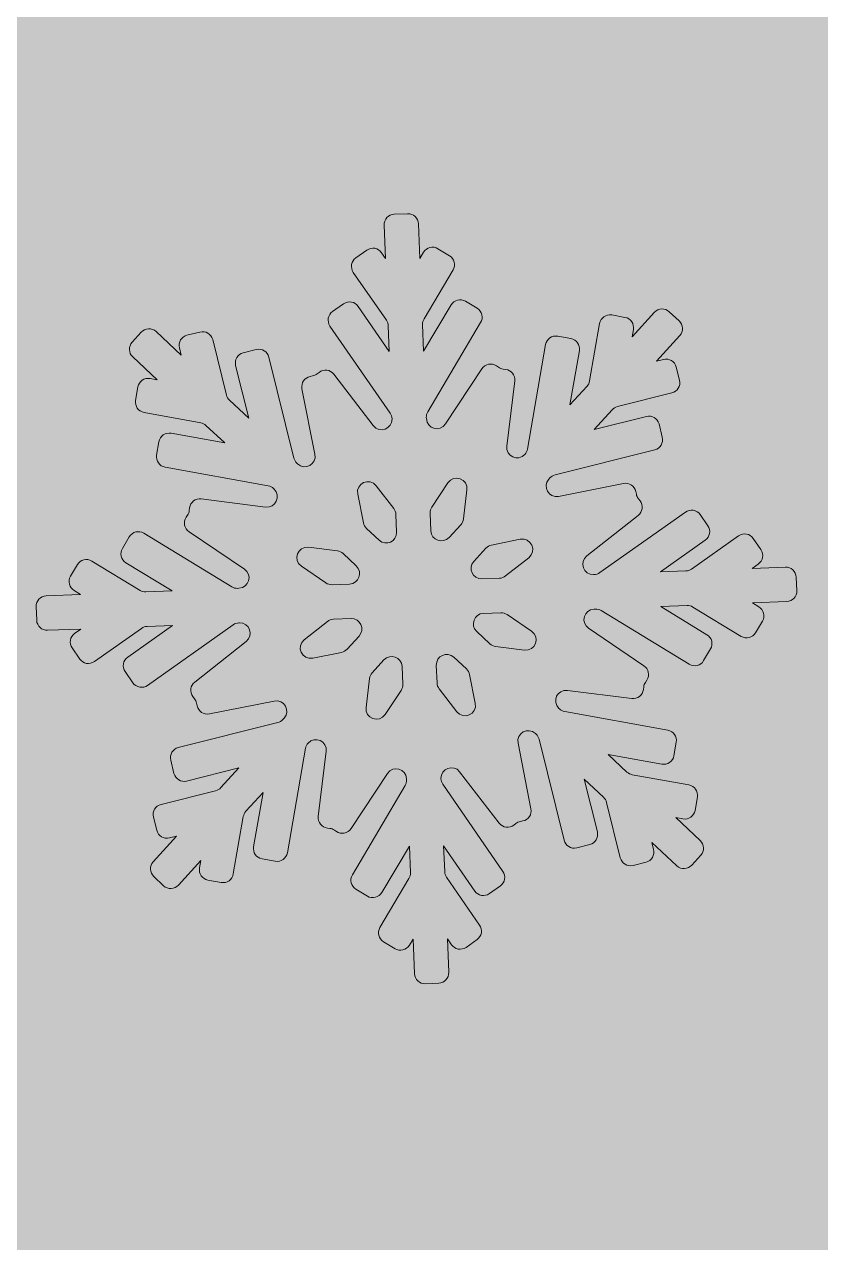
# Model space of a CAD drawing. Header units: millimetres. Extents: x 27 to 196, y -118 to -21.
# Drawn here: x 171.92 to 182.82, y -72.71 to -56.04 of the extents above; entities that cross this region are included whole.
import ezdxf

# ---------------------------------------------------------------- set-up
doc = ezdxf.new("R2010")
doc.units = ezdxf.units.MM
doc.header["$MEASUREMENT"] = 0
doc.layers.add('engraving', color=7, linetype='Continuous')
doc.layers.add('Layer 1', color=7, linetype='Continuous')

msp = doc.modelspace()

# ---------------------------------------------------------------- hatches: boundary and pattern name
at = {"layer": 'Layer 1'}
h = msp.add_hatch(color=2, dxfattribs=at)
h.dxf.hatch_style = 2
edge = h.paths.add_edge_path()
edge.add_spline(control_points=[(177.252, -88.497), (180.383, -85.287), (182.791, -81.667), (184.475, -77.633), (186.158, -73.601), (187.04, -69.511), (187.118, -65.36), (187.195, -61.211), (186.473, -57.139), (184.946, -53.146), (183.419, -49.152), (181.088, -45.59), (177.957, -42.458), (175.295, -39.718), (172.144, -37.448), (168.502, -35.646), (164.862, -33.846), (161.162, -32.945), (157.405, -32.945), (157.405, -32.945), (156.589, -32.945), (156.589, -32.945), (155.913, -32.496), (155.121, -32.21), (154.269, -32.145), (155.774, -31.03), (156.754, -29.246), (156.754, -27.23), (156.754, -23.849), (154.013, -21.109), (150.633, -21.109), (147.252, -21.109), (144.512, -23.849), (144.512, -27.23), (144.512, -29.246), (145.492, -31.03), (146.997, -32.145), (146.145, -32.21), (145.352, -32.496), (144.676, -32.945), (144.676, -32.945), (125.106, -32.945), (125.106, -32.945), (125.106, -32.945), (125.106, -118.094), (125.106, -118.094), (125.106, -118.094), (149.77, -118.094), (149.77, -118.094), (149.77, -118.094), (149.77, -99.772), (149.77, -99.772), (149.77, -99.225), (149.77, -98.559), (149.77, -97.776), (149.77, -96.994), (149.906, -96.406), (150.181, -96.014), (150.455, -95.622), (150.945, -95.584), (151.65, -95.896), (152.354, -96.21), (153.429, -97.149), (154.879, -98.715), (156.327, -100.282), (158.206, -102.611), (160.517, -105.704), (162.825, -108.797), (165.743, -112.926), (169.267, -118.094), (169.267, -118.094), (195.809, -118.094), (195.809, -118.094), (195.809, -118.094), (177.252, -88.497), (177.252, -88.497)], knot_values=[0, 0, 0, 0, 1, 1, 1, 2, 2, 2, 3, 3, 3, 4, 4, 4, 5, 5, 5, 6, 6, 6, 7, 7, 7, 8, 8, 8, 9, 9, 9, 10, 10, 10, 11, 11, 11, 12, 12, 12, 13, 13, 13, 14, 14, 14, 15, 15, 15, 16, 16, 16, 17, 17, 17, 18, 18, 18, 19, 19, 19, 20, 20, 20, 21, 21, 21, 22, 22, 22, 23, 23, 23, 24, 24, 24, 25, 25, 25, 25], degree=3, periodic=1)
edge = h.paths.add_edge_path()
edge.add_spline(control_points=[(146.825, -27.23), (146.825, -25.13), (148.533, -23.422), (150.633, -23.422), (152.732, -23.422), (154.44, -25.13), (154.44, -27.23), (154.44, -29.329), (152.732, -31.037), (150.633, -31.037), (148.533, -31.037), (146.825, -29.329), (146.825, -27.23)], knot_values=[0, 0, 0, 0, 1, 1, 1, 2, 2, 2, 3, 3, 3, 4, 4, 4, 4], degree=3, periodic=1)
edge = h.paths.add_edge_path()
edge.add_spline(control_points=[(160.928, -70.117), (159.36, -71.722), (157.443, -72.524), (155.173, -72.524), (155.173, -72.524), (149.535, -72.524), (149.535, -72.524), (149.535, -72.524), (149.535, -56.199), (149.535, -56.199), (149.535, -56.199), (155.173, -56.199), (155.173, -56.199), (157.443, -56.199), (159.36, -56.983), (160.928, -58.548), (162.493, -60.115), (163.277, -62.033), (163.277, -64.303), (163.277, -66.575), (162.493, -68.513), (160.928, -70.117)], knot_values=[0, 0, 0, 0, 1, 1, 1, 2, 2, 2, 3, 3, 3, 4, 4, 4, 5, 5, 5, 6, 6, 6, 7, 7, 7, 7], degree=3, periodic=1)

# ---------------------------------------------------------------- linework, layer by layer
at = {"layer": 'engraving', "lineweight": 0}
for points, knots in [([(182.487, -63.601), (182.484, -63.523), (182.418, -63.461), (182.339, -63.464), (182.339, -63.464), (181.884, -63.482), (181.884, -63.482), (181.884, -63.482), (181.968, -63.422), (181.968, -63.422), (182.032, -63.377), (182.048, -63.289), (182.003, -63.224), (182.003, -63.224), (181.898, -63.071), (181.898, -63.071), (181.852, -63.006), (181.763, -62.99), (181.698, -63.036), (181.698, -63.036), (181.053, -63.491), (181.053, -63.491), (181.031, -63.507), (181.004, -63.516), (180.976, -63.517), (180.976, -63.517), (180.628, -63.531), (180.628, -63.531), (180.628, -63.531), (181.242, -63.097), (181.242, -63.097), (181.306, -63.052), (181.321, -62.964), (181.277, -62.899), (181.277, -62.899), (181.171, -62.746), (181.171, -62.746), (181.126, -62.681), (181.036, -62.665), (180.971, -62.711), (180.971, -62.711), (179.798, -63.54), (179.798, -63.54), (179.775, -63.556), (179.748, -63.565), (179.721, -63.566), (179.721, -63.566), (179.714, -63.566), (179.714, -63.566), (179.576, -63.571), (179.511, -63.397), (179.62, -63.311), (179.62, -63.311), (180.324, -62.757), (180.324, -62.757), (180.385, -62.708), (180.396, -62.619), (180.349, -62.557), (180.349, -62.557), (180.326, -62.528), (180.326, -62.528), (180.312, -62.51), (180.303, -62.49), (180.299, -62.468), (180.299, -62.468), (180.292, -62.432), (180.292, -62.432), (180.277, -62.355), (180.201, -62.305), (180.124, -62.32), (180.124, -62.32), (179.235, -62.497), (179.235, -62.497), (179.1, -62.524), (179.009, -62.363), (179.102, -62.261), (179.102, -62.261), (179.116, -62.244), (179.116, -62.244), (179.135, -62.224), (179.16, -62.209), (179.187, -62.202), (179.187, -62.202), (180.55, -61.86), (180.55, -61.86), (180.626, -61.841), (180.673, -61.764), (180.654, -61.687), (180.654, -61.687), (180.609, -61.506), (180.609, -61.506), (180.59, -61.429), (180.512, -61.383), (180.436, -61.402), (180.436, -61.402), (179.722, -61.581), (179.722, -61.581), (179.722, -61.581), (179.968, -61.312), (179.968, -61.312), (179.987, -61.291), (180.011, -61.276), (180.039, -61.269), (180.039, -61.269), (180.785, -61.082), (180.785, -61.082), (180.862, -61.063), (180.908, -60.985), (180.889, -60.909), (180.889, -60.909), (180.844, -60.728), (180.844, -60.728), (180.825, -60.651), (180.748, -60.604), (180.671, -60.624), (180.671, -60.624), (180.573, -60.648), (180.573, -60.648), (180.573, -60.648), (180.893, -60.297), (180.893, -60.297), (180.946, -60.24), (180.943, -60.15), (180.886, -60.097), (180.886, -60.097), (180.75, -59.97), (180.75, -59.97), (180.692, -59.916), (180.601, -59.919), (180.547, -59.978), (180.547, -59.978), (180.241, -60.313), (180.241, -60.313), (180.241, -60.313), (180.259, -60.213), (180.259, -60.213), (180.272, -60.136), (180.221, -60.062), (180.143, -60.048), (180.143, -60.048), (179.962, -60.015), (179.962, -60.015), (179.884, -60.001), (179.81, -60.053), (179.796, -60.131), (179.796, -60.131), (179.659, -60.917), (179.659, -60.917), (179.655, -60.944), (179.643, -60.969), (179.624, -60.989), (179.624, -60.989), (179.39, -61.246), (179.39, -61.246), (179.39, -61.246), (179.519, -60.503), (179.519, -60.503), (179.533, -60.425), (179.481, -60.352), (179.404, -60.338), (179.404, -60.338), (179.223, -60.305), (179.223, -60.305), (179.145, -60.291), (179.07, -60.343), (179.057, -60.421), (179.057, -60.421), (178.808, -61.85), (178.808, -61.85), (178.803, -61.877), (178.791, -61.902), (178.773, -61.922), (178.773, -61.922), (178.773, -61.922), (178.773, -61.922), (178.679, -62.025), (178.509, -61.947), (178.525, -61.808), (178.525, -61.808), (178.634, -60.918), (178.634, -60.918), (178.643, -60.84), (178.588, -60.769), (178.51, -60.759), (178.51, -60.759), (178.476, -60.755), (178.476, -60.755), (178.453, -60.752), (178.432, -60.744), (178.413, -60.731), (178.413, -60.731), (178.385, -60.712), (178.385, -60.712), (178.319, -60.667), (178.23, -60.685), (178.186, -60.752), (178.186, -60.752), (177.687, -61.506), (177.687, -61.506), (177.61, -61.622), (177.431, -61.572), (177.425, -61.433), (177.425, -61.433), (177.424, -61.418), (177.424, -61.418), (177.423, -61.39), (177.43, -61.363), (177.444, -61.339), (177.444, -61.339), (178.168, -60.119), (178.168, -60.119), (178.208, -60.052), (178.186, -59.965), (178.119, -59.924), (178.119, -59.924), (177.961, -59.828), (177.961, -59.828), (177.893, -59.787), (177.805, -59.809), (177.764, -59.877), (177.764, -59.877), (177.388, -60.512), (177.388, -60.512), (177.388, -60.512), (177.373, -60.147), (177.373, -60.147), (177.372, -60.119), (177.379, -60.092), (177.393, -60.068), (177.393, -60.068), (177.79, -59.399), (177.79, -59.399), (177.83, -59.332), (177.808, -59.245), (177.741, -59.204), (177.741, -59.204), (177.583, -59.108), (177.583, -59.108), (177.516, -59.067), (177.427, -59.089), (177.386, -59.157), (177.386, -59.157), (177.336, -59.241), (177.336, -59.241), (177.336, -59.241), (177.317, -58.767), (177.317, -58.767), (177.314, -58.689), (177.247, -58.627), (177.169, -58.63), (177.169, -58.63), (176.985, -58.637), (176.985, -58.637), (176.906, -58.64), (176.845, -58.707), (176.848, -58.786), (176.848, -58.786), (176.867, -59.243), (176.867, -59.243), (176.867, -59.243), (176.811, -59.163), (176.811, -59.163), (176.766, -59.097), (176.676, -59.081), (176.611, -59.127), (176.611, -59.127), (176.46, -59.234), (176.46, -59.234), (176.396, -59.279), (176.381, -59.367), (176.425, -59.432), (176.425, -59.432), (176.879, -60.087), (176.879, -60.087), (176.894, -60.11), (176.903, -60.136), (176.904, -60.163), (176.904, -60.163), (176.918, -60.514), (176.918, -60.514), (176.918, -60.514), (176.492, -59.897), (176.492, -59.897), (176.447, -59.832), (176.357, -59.816), (176.292, -59.862), (176.292, -59.862), (176.141, -59.968), (176.141, -59.968), (176.077, -60.013), (176.062, -60.102), (176.106, -60.166), (176.106, -60.166), (176.93, -61.358), (176.93, -61.358), (176.945, -61.38), (176.954, -61.407), (176.955, -61.434), (176.955, -61.434), (176.955, -61.436), (176.955, -61.436), (176.961, -61.575), (176.784, -61.639), (176.699, -61.529), (176.699, -61.529), (176.158, -60.825), (176.158, -60.825), (176.109, -60.762), (176.019, -60.751), (175.956, -60.8), (175.956, -60.8), (175.929, -60.821), (175.929, -60.821), (175.912, -60.835), (175.891, -60.845), (175.869, -60.849), (175.869, -60.849), (175.835, -60.856), (175.835, -60.856), (175.758, -60.871), (175.708, -60.946), (175.723, -61.024), (175.723, -61.024), (175.9, -61.92), (175.9, -61.92), (175.927, -62.056), (175.763, -62.147), (175.662, -62.052), (175.662, -62.052), (175.653, -62.044), (175.653, -62.044), (175.633, -62.025), (175.619, -62.001), (175.612, -61.974), (175.612, -61.974), (175.27, -60.592), (175.27, -60.592), (175.251, -60.515), (175.174, -60.469), (175.097, -60.488), (175.097, -60.488), (174.919, -60.533), (174.919, -60.533), (174.842, -60.552), (174.796, -60.629), (174.815, -60.705), (174.815, -60.705), (174.994, -61.427), (174.994, -61.427), (174.994, -61.427), (174.729, -61.18), (174.729, -61.18), (174.709, -61.161), (174.695, -61.137), (174.688, -61.11), (174.688, -61.11), (174.501, -60.352), (174.501, -60.352), (174.482, -60.275), (174.404, -60.228), (174.327, -60.248), (174.327, -60.248), (174.149, -60.292), (174.149, -60.292), (174.073, -60.311), (174.026, -60.389), (174.045, -60.465), (174.045, -60.465), (174.069, -60.563), (174.069, -60.563), (174.069, -60.563), (173.726, -60.242), (173.726, -60.242), (173.668, -60.188), (173.577, -60.192), (173.523, -60.25), (173.523, -60.25), (173.398, -60.387), (173.398, -60.387), (173.346, -60.445), (173.349, -60.534), (173.406, -60.588), (173.406, -60.588), (173.742, -60.902), (173.742, -60.902), (173.742, -60.902), (173.644, -60.884), (173.644, -60.884), (173.566, -60.87), (173.491, -60.922), (173.478, -61), (173.478, -61), (173.446, -61.184), (173.446, -61.184), (173.432, -61.261), (173.484, -61.335), (173.561, -61.349), (173.561, -61.349), (174.337, -61.489), (174.337, -61.489), (174.364, -61.494), (174.389, -61.507), (174.409, -61.525), (174.409, -61.525), (174.666, -61.766), (174.666, -61.766), (174.666, -61.766), (173.932, -61.633), (173.932, -61.633), (173.854, -61.619), (173.78, -61.671), (173.766, -61.749), (173.766, -61.749), (173.734, -61.933), (173.734, -61.933), (173.721, -62.01), (173.772, -62.084), (173.849, -62.098), (173.849, -62.098), (175.261, -62.353), (175.261, -62.353), (175.288, -62.358), (175.313, -62.371), (175.333, -62.389), (175.333, -62.389), (175.34, -62.396), (175.34, -62.396), (175.441, -62.49), (175.362, -62.659), (175.225, -62.642), (175.225, -62.642), (174.345, -62.53), (174.345, -62.53), (174.266, -62.52), (174.195, -62.576), (174.185, -62.655), (174.185, -62.655), (174.181, -62.691), (174.181, -62.691), (174.178, -62.713), (174.17, -62.734), (174.158, -62.752), (174.158, -62.752), (174.138, -62.782), (174.138, -62.782), (174.095, -62.848), (174.112, -62.936), (174.177, -62.98), (174.177, -62.98), (174.935, -63.493), (174.935, -63.493), (175.049, -63.571), (174.998, -63.749), (174.86, -63.754), (174.86, -63.754), (174.842, -63.755), (174.842, -63.755), (174.814, -63.756), (174.786, -63.749), (174.762, -63.734), (174.762, -63.734), (173.558, -63), (173.558, -63), (173.49, -62.959), (173.401, -62.981), (173.36, -63.049), (173.36, -63.049), (173.266, -63.209), (173.266, -63.209), (173.226, -63.276), (173.247, -63.363), (173.314, -63.404), (173.314, -63.404), (173.947, -63.79), (173.947, -63.79), (173.947, -63.79), (173.587, -63.804), (173.587, -63.804), (173.559, -63.805), (173.531, -63.797), (173.507, -63.783), (173.507, -63.783), (172.847, -63.381), (172.847, -63.381), (172.779, -63.339), (172.69, -63.362), (172.65, -63.43), (172.65, -63.43), (172.555, -63.589), (172.555, -63.589), (172.515, -63.657), (172.537, -63.744), (172.603, -63.784), (172.603, -63.784), (172.692, -63.838), (172.692, -63.838), (172.692, -63.838), (172.222, -63.857), (172.222, -63.857), (172.143, -63.86), (172.082, -63.926), (172.085, -64.005), (172.085, -64.005), (172.092, -64.192), (172.092, -64.192), (172.096, -64.27), (172.162, -64.332), (172.241, -64.329), (172.241, -64.329), (172.696, -64.311), (172.696, -64.311), (172.696, -64.311), (172.611, -64.371), (172.611, -64.371), (172.547, -64.416), (172.532, -64.504), (172.576, -64.569), (172.576, -64.569), (172.682, -64.722), (172.682, -64.722), (172.727, -64.787), (172.817, -64.803), (172.882, -64.757), (172.882, -64.757), (173.526, -64.302), (173.526, -64.302), (173.549, -64.286), (173.576, -64.277), (173.603, -64.276), (173.603, -64.276), (173.951, -64.262), (173.951, -64.262), (173.951, -64.262), (173.338, -64.695), (173.338, -64.695), (173.274, -64.741), (173.258, -64.829), (173.303, -64.893), (173.303, -64.893), (173.409, -65.046), (173.409, -65.046), (173.454, -65.112), (173.544, -65.128), (173.609, -65.082), (173.609, -65.082), (174.782, -64.253), (174.782, -64.253), (174.805, -64.237), (174.831, -64.228), (174.859, -64.227), (174.859, -64.227), (174.866, -64.227), (174.866, -64.227), (175.004, -64.222), (175.068, -64.396), (174.96, -64.482), (174.96, -64.482), (174.256, -65.036), (174.256, -65.036), (174.194, -65.085), (174.183, -65.173), (174.231, -65.236), (174.231, -65.236), (174.254, -65.265), (174.254, -65.265), (174.267, -65.282), (174.276, -65.303), (174.281, -65.324), (174.281, -65.324), (174.288, -65.36), (174.288, -65.36), (174.303, -65.438), (174.378, -65.488), (174.456, -65.473), (174.456, -65.473), (175.344, -65.296), (175.344, -65.296), (175.48, -65.269), (175.571, -65.43), (175.478, -65.532), (175.478, -65.532), (175.463, -65.548), (175.463, -65.548), (175.444, -65.569), (175.42, -65.584), (175.392, -65.591), (175.392, -65.591), (174.03, -65.933), (174.03, -65.933), (173.953, -65.952), (173.907, -66.029), (173.926, -66.106), (173.926, -66.106), (173.971, -66.287), (173.971, -66.287), (173.99, -66.363), (174.067, -66.41), (174.144, -66.391), (174.144, -66.391), (174.857, -66.212), (174.857, -66.212), (174.857, -66.212), (174.612, -66.481), (174.612, -66.481), (174.593, -66.502), (174.568, -66.517), (174.541, -66.524), (174.541, -66.524), (173.794, -66.711), (173.794, -66.711), (173.718, -66.73), (173.671, -66.807), (173.69, -66.884), (173.69, -66.884), (173.735, -67.065), (173.735, -67.065), (173.754, -67.142), (173.832, -67.189), (173.909, -67.169), (173.909, -67.169), (174.006, -67.145), (174.006, -67.145), (174.006, -67.145), (173.686, -67.495), (173.686, -67.495), (173.633, -67.553), (173.637, -67.643), (173.694, -67.696), (173.694, -67.696), (173.829, -67.823), (173.829, -67.823), (173.888, -67.877), (173.979, -67.874), (174.033, -67.815), (174.033, -67.815), (174.338, -67.48), (174.338, -67.48), (174.338, -67.48), (174.321, -67.58), (174.321, -67.58), (174.307, -67.657), (174.359, -67.731), (174.436, -67.745), (174.436, -67.745), (174.617, -67.778), (174.617, -67.778), (174.695, -67.792), (174.77, -67.74), (174.783, -67.662), (174.783, -67.662), (174.92, -66.876), (174.92, -66.876), (174.925, -66.849), (174.937, -66.824), (174.955, -66.804), (174.955, -66.804), (175.19, -66.547), (175.19, -66.547), (175.19, -66.547), (175.06, -67.29), (175.06, -67.29), (175.047, -67.367), (175.098, -67.441), (175.176, -67.455), (175.176, -67.455), (175.356, -67.488), (175.356, -67.488), (175.434, -67.502), (175.509, -67.45), (175.523, -67.372), (175.523, -67.372), (175.771, -65.943), (175.771, -65.943), (175.776, -65.916), (175.788, -65.891), (175.807, -65.871), (175.807, -65.871), (175.807, -65.871), (175.807, -65.871), (175.9, -65.768), (176.071, -65.846), (176.054, -65.984), (176.054, -65.984), (175.946, -66.875), (175.946, -66.875), (175.936, -66.953), (175.992, -67.024), (176.07, -67.034), (176.07, -67.034), (176.104, -67.038), (176.104, -67.038), (176.126, -67.041), (176.148, -67.049), (176.166, -67.062), (176.166, -67.062), (176.194, -67.081), (176.194, -67.081), (176.26, -67.125), (176.35, -67.108), (176.394, -67.041), (176.394, -67.041), (176.893, -66.286), (176.893, -66.286), (176.969, -66.171), (177.149, -66.221), (177.155, -66.359), (177.155, -66.359), (177.155, -66.375), (177.155, -66.375), (177.156, -66.403), (177.149, -66.43), (177.135, -66.454), (177.135, -66.454), (176.412, -67.674), (176.412, -67.674), (176.372, -67.741), (176.394, -67.828), (176.461, -67.869), (176.461, -67.869), (176.618, -67.965), (176.618, -67.965), (176.686, -68.006), (176.775, -67.984), (176.815, -67.916), (176.815, -67.916), (177.192, -67.281), (177.192, -67.281), (177.192, -67.281), (177.207, -67.646), (177.207, -67.646), (177.208, -67.674), (177.201, -67.701), (177.187, -67.725), (177.187, -67.725), (176.79, -68.394), (176.79, -68.394), (176.75, -68.461), (176.772, -68.548), (176.838, -68.589), (176.838, -68.589), (176.996, -68.685), (176.996, -68.685), (177.064, -68.726), (177.153, -68.704), (177.193, -68.636), (177.193, -68.636), (177.243, -68.552), (177.243, -68.552), (177.243, -68.552), (177.262, -69.026), (177.262, -69.026), (177.266, -69.104), (177.332, -69.166), (177.411, -69.163), (177.411, -69.163), (177.594, -69.155), (177.594, -69.155), (177.673, -69.152), (177.735, -69.086), (177.731, -69.007), (177.731, -69.007), (177.713, -68.549), (177.713, -68.549), (177.713, -68.549), (177.769, -68.63), (177.769, -68.63), (177.814, -68.695), (177.904, -68.711), (177.969, -68.666), (177.969, -68.666), (178.119, -68.559), (178.119, -68.559), (178.183, -68.514), (178.199, -68.426), (178.154, -68.361), (178.154, -68.361), (177.701, -67.705), (177.701, -67.705), (177.685, -67.683), (177.677, -67.657), (177.676, -67.63), (177.676, -67.63), (177.661, -67.279), (177.661, -67.279), (177.661, -67.279), (178.088, -67.896), (178.088, -67.896), (178.133, -67.961), (178.223, -67.977), (178.288, -67.931), (178.288, -67.931), (178.438, -67.825), (178.438, -67.825), (178.502, -67.78), (178.518, -67.691), (178.473, -67.627), (178.473, -67.627), (177.65, -66.435), (177.65, -66.435), (177.634, -66.413), (177.625, -66.386), (177.624, -66.359), (177.624, -66.359), (177.624, -66.357), (177.624, -66.357), (177.619, -66.218), (177.795, -66.154), (177.88, -66.264), (177.88, -66.264), (178.422, -66.968), (178.422, -66.968), (178.47, -67.031), (178.561, -67.042), (178.623, -66.993), (178.623, -66.993), (178.65, -66.972), (178.65, -66.972), (178.668, -66.958), (178.689, -66.948), (178.711, -66.944), (178.711, -66.944), (178.744, -66.937), (178.744, -66.937), (178.822, -66.922), (178.872, -66.847), (178.856, -66.769), (178.856, -66.769), (178.68, -65.872), (178.68, -65.872), (178.653, -65.736), (178.816, -65.646), (178.918, -65.74), (178.918, -65.74), (178.926, -65.749), (178.926, -65.749), (178.946, -65.767), (178.961, -65.792), (178.967, -65.819), (178.967, -65.819), (179.309, -67.201), (179.309, -67.201), (179.328, -67.277), (179.406, -67.324), (179.483, -67.305), (179.483, -67.305), (179.661, -67.26), (179.661, -67.26), (179.737, -67.241), (179.783, -67.164), (179.765, -67.087), (179.765, -67.087), (179.586, -66.366), (179.586, -66.366), (179.586, -66.366), (179.85, -66.613), (179.85, -66.613), (179.871, -66.632), (179.885, -66.656), (179.891, -66.683), (179.891, -66.683), (180.079, -67.441), (180.079, -67.441), (180.098, -67.518), (180.176, -67.565), (180.253, -67.545), (180.253, -67.545), (180.431, -67.501), (180.431, -67.501), (180.507, -67.481), (180.553, -67.404), (180.534, -67.328), (180.534, -67.328), (180.51, -67.23), (180.51, -67.23), (180.51, -67.23), (180.853, -67.551), (180.853, -67.551), (180.912, -67.605), (181.003, -67.601), (181.056, -67.542), (181.056, -67.542), (181.181, -67.406), (181.181, -67.406), (181.234, -67.348), (181.23, -67.259), (181.173, -67.205), (181.173, -67.205), (180.838, -66.891), (180.838, -66.891), (180.838, -66.891), (180.936, -66.909), (180.936, -66.909), (181.014, -66.923), (181.088, -66.871), (181.102, -66.793), (181.102, -66.793), (181.134, -66.609), (181.134, -66.609), (181.147, -66.532), (181.096, -66.458), (181.018, -66.444), (181.018, -66.444), (180.242, -66.304), (180.242, -66.304), (180.215, -66.299), (180.19, -66.286), (180.17, -66.268), (180.17, -66.268), (179.913, -66.027), (179.913, -66.027), (179.913, -66.027), (180.647, -66.16), (180.647, -66.16), (180.725, -66.174), (180.8, -66.122), (180.814, -66.044), (180.814, -66.044), (180.845, -65.86), (180.845, -65.86), (180.859, -65.783), (180.807, -65.709), (180.73, -65.695), (180.73, -65.695), (179.318, -65.44), (179.318, -65.44), (179.291, -65.435), (179.266, -65.422), (179.246, -65.403), (179.246, -65.403), (179.239, -65.397), (179.239, -65.397), (179.138, -65.302), (179.217, -65.134), (179.355, -65.151), (179.355, -65.151), (180.235, -65.263), (180.235, -65.263), (180.313, -65.273), (180.385, -65.217), (180.395, -65.138), (180.395, -65.138), (180.399, -65.102), (180.399, -65.102), (180.402, -65.08), (180.409, -65.059), (180.422, -65.041), (180.422, -65.041), (180.442, -65.01), (180.442, -65.01), (180.485, -64.945), (180.467, -64.857), (180.403, -64.813), (180.403, -64.813), (179.645, -64.3), (179.645, -64.3), (179.531, -64.222), (179.582, -64.044), (179.72, -64.039), (179.72, -64.039), (179.737, -64.038), (179.737, -64.038), (179.765, -64.037), (179.793, -64.044), (179.817, -64.059), (179.817, -64.059), (181.022, -64.793), (181.022, -64.793), (181.09, -64.834), (181.179, -64.812), (181.219, -64.744), (181.219, -64.744), (181.314, -64.584), (181.314, -64.584), (181.354, -64.517), (181.332, -64.43), (181.265, -64.389), (181.265, -64.389), (180.632, -64.003), (180.632, -64.003), (180.632, -64.003), (180.993, -63.989), (180.993, -63.989), (181.021, -63.988), (181.049, -63.995), (181.073, -64.01), (181.073, -64.01), (181.733, -64.412), (181.733, -64.412), (181.801, -64.453), (181.889, -64.431), (181.93, -64.363), (181.93, -64.363), (182.025, -64.203), (182.025, -64.203), (182.065, -64.136), (182.043, -64.049), (181.976, -64.008), (181.976, -64.008), (181.888, -63.955), (181.888, -63.955), (181.888, -63.955), (182.357, -63.936), (182.357, -63.936), (182.436, -63.933), (182.498, -63.867), (182.495, -63.788), (182.495, -63.788), (182.487, -63.601), (182.487, -63.601)], [0, 0, 0, 0, 1, 1, 1, 2, 2, 2, 3, 3, 3, 4, 4, 4, 5, 5, 5, 6, 6, 6, 7, 7, 7, 8, 8, 8, 9, 9, 9, 10, 10, 10, 11, 11, 11, 12, 12, 12, 13, 13, 13, 14, 14, 14, 15, 15, 15, 16, 16, 16, 17, 17, 17, 18, 18, 18, 19, 19, 19, 20, 20, 20, 21, 21, 21, 22, 22, 22, 23, 23, 23, 24, 24, 24, 25, 25, 25, 26, 26, 26, 27, 27, 27, 28, 28, 28, 29, 29, 29, 30, 30, 30, 31, 31, 31, 32, 32, 32, 33, 33, 33, 34, 34, 34, 35, 35, 35, 36, 36, 36, 37, 37, 37, 38, 38, 38, 39, 39, 39, 40, 40, 40, 41, 41, 41, 42, 42, 42, 43, 43, 43, 44, 44, 44, 45, 45, 45, 46, 46, 46, 47, 47, 47, 48, 48, 48, 49, 49, 49, 50, 50, 50, 51, 51, 51, 52, 52, 52, 53, 53, 53, 54, 54, 54, 55, 55, 55, 56, 56, 56, 57, 57, 57, 58, 58, 58, 59, 59, 59, 60, 60, 60, 61, 61, 61, 62, 62, 62, 63, 63, 63, 64, 64, 64, 65, 65, 65, 66, 66, 66, 67, 67, 67, 68, 68, 68, 69, 69, 69, 70, 70, 70, 71, 71, 71, 72, 72, 72, 73, 73, 73, 74, 74, 74, 75, 75, 75, 76, 76, 76, 77, 77, 77, 78, 78, 78, 79, 79, 79, 80, 80, 80, 81, 81, 81, 82, 82, 82, 83, 83, 83, 84, 84, 84, 85, 85, 85, 86, 86, 86, 87, 87, 87, 88, 88, 88, 89, 89, 89, 90, 90, 90, 91, 91, 91, 92, 92, 92, 93, 93, 93, 94, 94, 94, 95, 95, 95, 96, 96, 96, 97, 97, 97, 98, 98, 98, 99, 99, 99, 100, 100, 100, 101, 101, 101, 102, 102, 102, 103, 103, 103, 104, 104, 104, 105, 105, 105, 106, 106, 106, 107, 107, 107, 108, 108, 108, 109, 109, 109, 110, 110, 110, 111, 111, 111, 112, 112, 112, 113, 113, 113, 114, 114, 114, 115, 115, 115, 116, 116, 116, 117, 117, 117, 118, 118, 118, 119, 119, 119, 120, 120, 120, 121, 121, 121, 122, 122, 122, 123, 123, 123, 124, 124, 124, 125, 125, 125, 126, 126, 126, 127, 127, 127, 128, 128, 128, 129, 129, 129, 130, 130, 130, 131, 131, 131, 132, 132, 132, 133, 133, 133, 134, 134, 134, 135, 135, 135, 136, 136, 136, 137, 137, 137, 138, 138, 138, 139, 139, 139, 140, 140, 140, 141, 141, 141, 142, 142, 142, 143, 143, 143, 144, 144, 144, 145, 145, 145, 146, 146, 146, 147, 147, 147, 148, 148, 148, 149, 149, 149, 150, 150, 150, 151, 151, 151, 152, 152, 152, 153, 153, 153, 154, 154, 154, 155, 155, 155, 156, 156, 156, 157, 157, 157, 158, 158, 158, 159, 159, 159, 160, 160, 160, 161, 161, 161, 162, 162, 162, 163, 163, 163, 164, 164, 164, 165, 165, 165, 166, 166, 166, 167, 167, 167, 168, 168, 168, 169, 169, 169, 170, 170, 170, 171, 171, 171, 172, 172, 172, 173, 173, 173, 174, 174, 174, 175, 175, 175, 176, 176, 176, 177, 177, 177, 178, 178, 178, 179, 179, 179, 180, 180, 180, 181, 181, 181, 182, 182, 182, 183, 183, 183, 184, 184, 184, 185, 185, 185, 186, 186, 186, 187, 187, 187, 188, 188, 188, 189, 189, 189, 190, 190, 190, 191, 191, 191, 192, 192, 192, 193, 193, 193, 194, 194, 194, 195, 195, 195, 196, 196, 196, 197, 197, 197, 198, 198, 198, 199, 199, 199, 200, 200, 200, 201, 201, 201, 202, 202, 202, 203, 203, 203, 204, 204, 204, 205, 205, 205, 206, 206, 206, 207, 207, 207, 208, 208, 208, 209, 209, 209, 210, 210, 210, 211, 211, 211, 212, 212, 212, 213, 213, 213, 214, 214, 214, 215, 215, 215, 216, 216, 216, 217, 217, 217, 218, 218, 218, 219, 219, 219, 220, 220, 220, 221, 221, 221, 222, 222, 222, 223, 223, 223, 224, 224, 224, 225, 225, 225, 226, 226, 226, 227, 227, 227, 228, 228, 228, 229, 229, 229, 230, 230, 230, 231, 231, 231, 232, 232, 232, 233, 233, 233, 234, 234, 234, 235, 235, 235, 236, 236, 236, 237, 237, 237, 238, 238, 238, 239, 239, 239, 240, 240, 240, 241, 241, 241, 242, 242, 242, 243, 243, 243, 244, 244, 244, 245, 245, 245, 246, 246, 246, 247, 247, 247, 248, 248, 248, 249, 249, 249, 250, 250, 250, 251, 251, 251, 252, 252, 252, 253, 253, 253, 254, 254, 254, 255, 255, 255, 256, 256, 256, 257, 257, 257, 258, 258, 258, 259, 259, 259, 260, 260, 260, 261, 261, 261, 262, 262, 262, 263, 263, 263, 264, 264, 264, 265, 265, 265, 266, 266, 266, 267, 267, 267, 268, 268, 268, 269, 269, 269, 270, 270, 270, 271, 271, 271, 272, 272, 272, 273, 273, 273, 274, 274, 274, 275, 275, 275, 276, 276, 276, 277, 277, 277, 278, 278, 278, 279, 279, 279, 280, 280, 280, 281, 281, 281, 282, 282, 282, 283, 283, 283, 284, 284, 284, 285, 285, 285, 286, 286, 286, 287, 287, 287, 288, 288, 288, 289, 289, 289, 290, 290, 290, 291, 291, 291, 292, 292, 292, 293, 293, 293, 294, 294, 294, 295, 295, 295, 296, 296, 296, 297, 297, 297, 298, 298, 298, 299, 299, 299, 300, 300, 300, 301, 301, 301, 302, 302, 302, 303, 303, 303, 304, 304, 304, 305, 305, 305, 306, 306, 306, 307, 307, 307, 308, 308, 308, 309, 309, 309, 310, 310, 310, 311, 311, 311, 312, 312, 312, 313, 313, 313, 314, 314, 314, 315, 315, 315, 316, 316, 316, 317, 317, 317, 318, 318, 318, 319, 319, 319, 320, 320, 320, 321, 321, 321, 322, 322, 322, 323, 323, 323, 324, 324, 324, 325, 325, 325, 326, 326, 326, 327, 327, 327, 328, 328, 328, 329, 329, 329, 330, 330, 330, 331, 331, 331, 332, 332, 332, 333, 333, 333, 334, 334, 334, 335, 335, 335, 336, 336, 336, 336]), ([(176.739, -62.351), (176.739, -62.351), (176.979, -62.662), (176.979, -62.662), (176.997, -62.686), (177.007, -62.714), (177.008, -62.744), (177.008, -62.744), (177.018, -62.985), (177.018, -62.985), (177.023, -63.113), (176.871, -63.183), (176.778, -63.095), (176.778, -63.095), (176.605, -62.934), (176.605, -62.934), (176.584, -62.914), (176.569, -62.887), (176.563, -62.858), (176.563, -62.858), (176.486, -62.466), (176.486, -62.466), (176.456, -62.318), (176.647, -62.231), (176.739, -62.351)], [0, 0, 0, 0, 1, 1, 1, 2, 2, 2, 3, 3, 3, 4, 4, 4, 5, 5, 5, 6, 6, 6, 7, 7, 7, 8, 8, 8, 8]), ([(177.487, -62.968), (177.487, -62.968), (177.477, -62.727), (177.477, -62.727), (177.476, -62.697), (177.484, -62.667), (177.501, -62.642), (177.501, -62.642), (177.719, -62.313), (177.719, -62.313), (177.802, -62.187), (177.998, -62.259), (177.98, -62.409), (177.98, -62.409), (177.931, -62.805), (177.931, -62.805), (177.928, -62.834), (177.915, -62.862), (177.895, -62.884), (177.895, -62.884), (177.735, -63.059), (177.735, -63.059), (177.649, -63.153), (177.492, -63.096), (177.487, -62.968)], [0, 0, 0, 0, 1, 1, 1, 2, 2, 2, 3, 3, 3, 4, 4, 4, 5, 5, 5, 6, 6, 6, 7, 7, 7, 8, 8, 8, 8]), ([(178.074, -63.386), (178.074, -63.386), (178.239, -63.206), (178.239, -63.206), (178.26, -63.183), (178.287, -63.168), (178.317, -63.162), (178.317, -63.162), (178.709, -63.084), (178.709, -63.084), (178.857, -63.054), (178.944, -63.243), (178.826, -63.336), (178.826, -63.336), (178.509, -63.585), (178.509, -63.585), (178.485, -63.604), (178.456, -63.615), (178.426, -63.616), (178.426, -63.616), (178.186, -63.625), (178.186, -63.625), (178.059, -63.63), (177.989, -63.48), (178.074, -63.386)], [0, 0, 0, 0, 1, 1, 1, 2, 2, 2, 3, 3, 3, 4, 4, 4, 5, 5, 5, 6, 6, 6, 7, 7, 7, 8, 8, 8, 8]), ([(176.05, -63.68), (176.05, -63.68), (175.715, -63.453), (175.715, -63.453), (175.59, -63.369), (175.664, -63.174), (175.813, -63.193), (175.813, -63.193), (176.207, -63.243), (176.207, -63.243), (176.237, -63.247), (176.264, -63.26), (176.286, -63.28), (176.286, -63.28), (176.466, -63.448), (176.466, -63.448), (176.559, -63.535), (176.501, -63.691), (176.374, -63.696), (176.374, -63.696), (176.136, -63.705), (176.136, -63.705), (176.105, -63.706), (176.075, -63.697), (176.05, -63.68)], [0, 0, 0, 0, 1, 1, 1, 2, 2, 2, 3, 3, 3, 4, 4, 4, 5, 5, 5, 6, 6, 6, 7, 7, 7, 8, 8, 8, 8]), ([(176.505, -64.407), (176.505, -64.407), (176.34, -64.587), (176.34, -64.587), (176.32, -64.61), (176.293, -64.625), (176.263, -64.631), (176.263, -64.631), (175.87, -64.709), (175.87, -64.709), (175.723, -64.739), (175.636, -64.55), (175.754, -64.457), (175.754, -64.457), (176.071, -64.208), (176.071, -64.208), (176.094, -64.189), (176.123, -64.178), (176.153, -64.177), (176.153, -64.177), (176.394, -64.168), (176.394, -64.168), (176.521, -64.163), (176.591, -64.313), (176.505, -64.407)], [0, 0, 0, 0, 1, 1, 1, 2, 2, 2, 3, 3, 3, 4, 4, 4, 5, 5, 5, 6, 6, 6, 7, 7, 7, 8, 8, 8, 8]), ([(178.529, -64.113), (178.529, -64.113), (178.865, -64.34), (178.865, -64.34), (178.989, -64.424), (178.916, -64.619), (178.766, -64.6), (178.766, -64.6), (178.373, -64.55), (178.373, -64.55), (178.343, -64.546), (178.315, -64.533), (178.293, -64.513), (178.293, -64.513), (178.114, -64.345), (178.114, -64.345), (178.021, -64.258), (178.079, -64.102), (178.206, -64.097), (178.206, -64.097), (178.443, -64.088), (178.443, -64.088), (178.474, -64.087), (178.504, -64.096), (178.529, -64.113)], [0, 0, 0, 0, 1, 1, 1, 2, 2, 2, 3, 3, 3, 4, 4, 4, 5, 5, 5, 6, 6, 6, 7, 7, 7, 8, 8, 8, 8]), ([(177.093, -64.825), (177.093, -64.825), (177.102, -65.066), (177.102, -65.066), (177.104, -65.096), (177.095, -65.126), (177.079, -65.151), (177.079, -65.151), (176.861, -65.48), (176.861, -65.48), (176.778, -65.606), (176.582, -65.534), (176.6, -65.384), (176.6, -65.384), (176.648, -64.988), (176.648, -64.988), (176.652, -64.959), (176.665, -64.931), (176.685, -64.909), (176.685, -64.909), (176.844, -64.734), (176.844, -64.734), (176.93, -64.64), (177.087, -64.697), (177.093, -64.825)], [0, 0, 0, 0, 1, 1, 1, 2, 2, 2, 3, 3, 3, 4, 4, 4, 5, 5, 5, 6, 6, 6, 7, 7, 7, 8, 8, 8, 8]), ([(177.841, -65.442), (177.841, -65.442), (177.601, -65.131), (177.601, -65.131), (177.583, -65.107), (177.572, -65.079), (177.571, -65.049), (177.571, -65.049), (177.561, -64.808), (177.561, -64.808), (177.556, -64.68), (177.709, -64.61), (177.802, -64.697), (177.802, -64.697), (177.974, -64.858), (177.974, -64.858), (177.996, -64.879), (178.011, -64.906), (178.017, -64.935), (178.017, -64.935), (178.094, -65.327), (178.094, -65.327), (178.123, -65.475), (177.933, -65.562), (177.841, -65.442)], [0, 0, 0, 0, 1, 1, 1, 2, 2, 2, 3, 3, 3, 4, 4, 4, 5, 5, 5, 6, 6, 6, 7, 7, 7, 8, 8, 8, 8])]:
    msp.add_open_spline(points, degree=3, knots=knots, dxfattribs=at)
at = {"layer": 'Layer 1', "lineweight": 0}
msp.add_open_spline([(177.252, -88.497), (180.383, -85.287), (182.791, -81.667), (184.475, -77.633), (186.158, -73.601), (187.04, -69.511), (187.118, -65.36), (187.195, -61.211), (186.473, -57.139), (184.946, -53.146), (183.419, -49.152), (181.088, -45.59), (177.957, -42.458), (175.295, -39.718), (172.144, -37.448), (168.502, -35.646), (164.862, -33.846), (161.162, -32.945), (157.405, -32.945), (157.405, -32.945), (156.589, -32.945), (156.589, -32.945), (155.913, -32.496), (155.121, -32.21), (154.269, -32.145), (155.774, -31.03), (156.754, -29.246), (156.754, -27.23), (156.754, -23.849), (154.013, -21.109), (150.633, -21.109), (147.252, -21.109), (144.512, -23.849), (144.512, -27.23), (144.512, -29.246), (145.492, -31.03), (146.997, -32.145), (146.145, -32.21), (145.352, -32.496), (144.676, -32.945), (144.676, -32.945), (125.106, -32.945), (125.106, -32.945), (125.106, -32.945), (125.106, -118.094), (125.106, -118.094), (125.106, -118.094), (149.77, -118.094), (149.77, -118.094), (149.77, -118.094), (149.77, -99.772), (149.77, -99.772), (149.77, -99.225), (149.77, -98.559), (149.77, -97.776), (149.77, -96.994), (149.906, -96.406), (150.181, -96.014), (150.455, -95.622), (150.945, -95.584), (151.65, -95.896), (152.354, -96.21), (153.429, -97.149), (154.879, -98.715), (156.327, -100.282), (158.206, -102.611), (160.517, -105.704), (162.825, -108.797), (165.743, -112.926), (169.267, -118.094), (169.267, -118.094), (195.809, -118.094), (195.809, -118.094), (195.809, -118.094), (177.252, -88.497), (177.252, -88.497)], degree=3, knots=[0, 0, 0, 0, 1, 1, 1, 2, 2, 2, 3, 3, 3, 4, 4, 4, 5, 5, 5, 6, 6, 6, 7, 7, 7, 8, 8, 8, 9, 9, 9, 10, 10, 10, 11, 11, 11, 12, 12, 12, 13, 13, 13, 14, 14, 14, 15, 15, 15, 16, 16, 16, 17, 17, 17, 18, 18, 18, 19, 19, 19, 20, 20, 20, 21, 21, 21, 22, 22, 22, 23, 23, 23, 24, 24, 24, 25, 25, 25, 25], dxfattribs=at)

doc.saveas('drawing.dxf')
